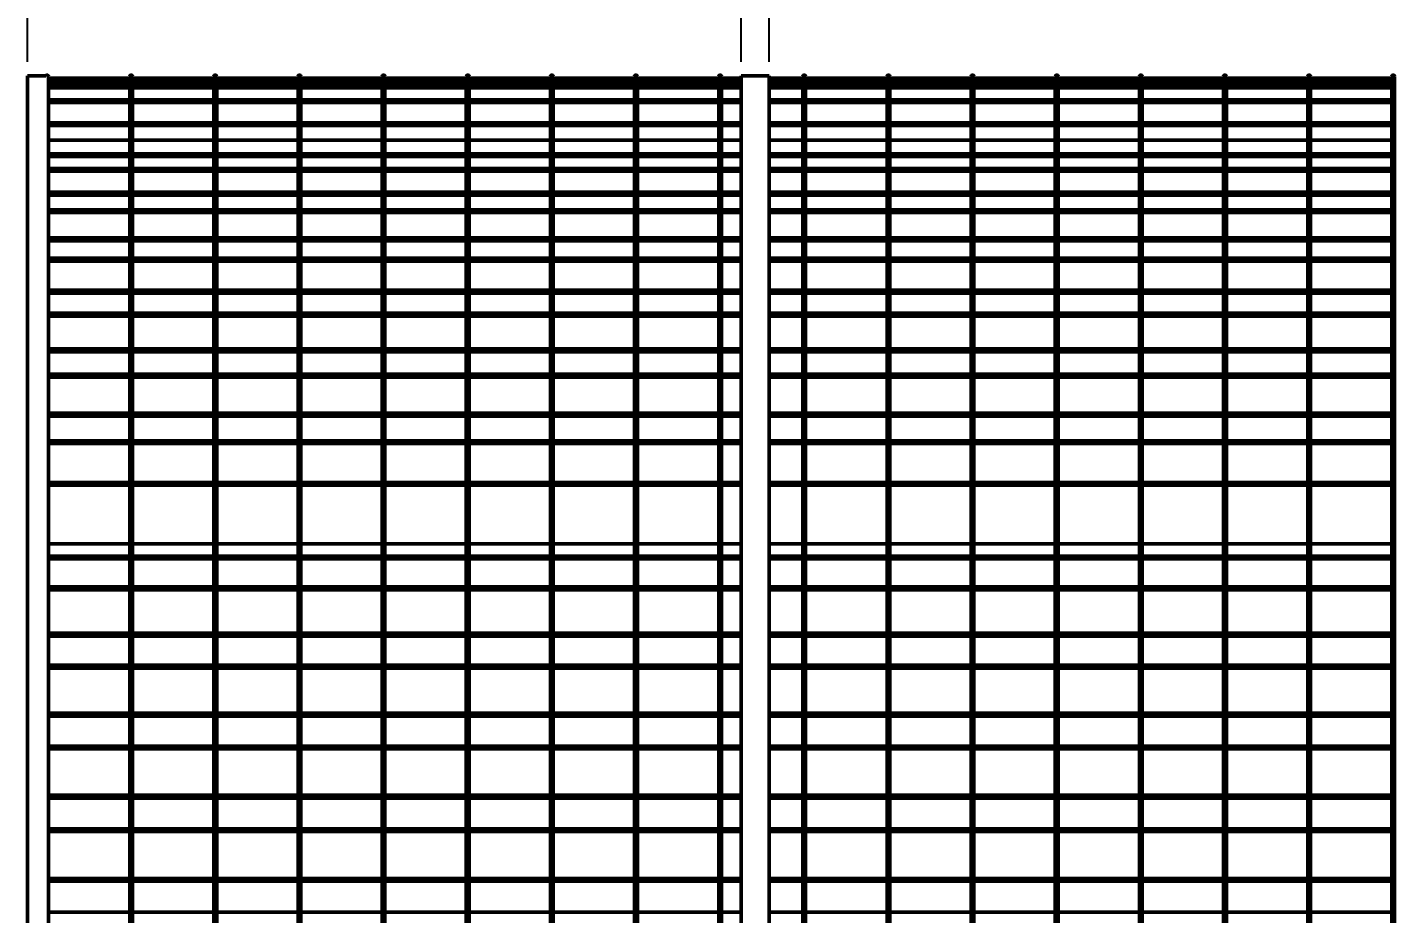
# Model space of a CAD drawing. Header units: millimetres. Extents: x 0 to 4200, y 0 to 2970.
# Drawn here: x 1137.2 to 1624.7, y 1989.5 to 2305.3 of the extents above; entities that cross this region are included whole.
import ezdxf

# ---------------------------------------------------------------- set-up
doc = ezdxf.new("R2010")
doc.units = ezdxf.units.MM
doc.header["$LTSCALE"] = 10
doc.layers.add('Co ban', color=7, linetype='Continuous', lineweight=50)
doc.layers.add('Dimension (ANSI)', color=7, linetype='Continuous', lineweight=25)
doc.styles.add('StandardAM_ANSI', font='')
doc.styles.get('StandardAM_ANSI').set_extended_font_data('VNI-Helve-Condense')
doc.dimstyles.new('Default - mm (ANSI)', dxfattribs={"dimscale": 10, "dimtxt": 5, "dimasz": 4, "dimexe": 2, "dimexo": 0.5, "dimgap": 0.8, "dimtad": 1, "dimtoh": 1, "dimdec": 0, "dimrnd": 1e-08, "dimzin": 4, "dimdsep": 46, "dimtxsty": 'StandardAM_ANSI', "dimcen": 0.09, "dimdle": 10, "dimclrd": 256, "dimclre": 256, "dimclrt": 256, "dimadec": 1, "dimazin": 1, "dimtfac": 0.61, "dimtofl": 0, "dimtmove": 0, "dimatfit": 3, "dimldrblk": 'DOT', "dimfxl": 1, "dimtolj": 1, "dimtzin": 4, "dimlwd": -1, "dimlwe": -1, "dimarcsym": 0})

# ---------------------------------------------------------------- blocks, each defined once
blk = doc.blocks.new('*D9')
at = {"layer": 'Defpoints', "color": 0, "transparency": 16777216}
for p in [(1391.74, 2489.81), (1137.24, 2288.04), (1391.74, 2288.04)]:
    blk.add_point(p, dxfattribs=at)
at = {"layer": 'Dimension (ANSI)', "transparency": 16777216}
for p, q in [((1137.24, 2293.04), (1137.24, 2509.81)), ((1391.74, 2293.04), (1391.74, 2509.81)), ((1177.24, 2489.81), (1351.74, 2489.81))]:
    blk.add_line(p, q, dxfattribs=at)
for points in [[(1177.24, 2496.48), (1177.24, 2483.15), (1137.24, 2489.81)], [(1351.74, 2496.48), (1351.74, 2483.15), (1391.74, 2489.81)]]:
    blk.add_solid(points, dxfattribs=at)
at = {"layer": 'Dimension (ANSI)', "color": 150, "true_color": 0x0080ff, "transparency": 16777216, "insert": (1212.95, 2548.88), "char_height": 50, "attachment_point": 1, "style": 'StandardAM_ANSI'}
blk.add_mtext('\\A1;255', dxfattribs=at)
blk = doc.blocks.new('_Dot')
at = {"color": 0, "linetype": 'ByBlock', "lineweight": -2}
blk.add_line((-0.5, 0), (-1, 0), dxfattribs=at)
at = {"color": 0, "linetype": 'ByBlock', "const_width": 0.5}
blk.add_lwpolyline([(-0.25, 0, 1), (0.25, 0, 1)], format="xyb", close=True, dxfattribs=at)
blk = doc.blocks.new('*D10')
at = {"layer": 'Defpoints', "color": 0, "transparency": 16777216}
for p in [(1401.74, 2508.04), (1391.74, 2288.04), (1401.74, 2288.04)]:
    blk.add_point(p, dxfattribs=at)
at = {"layer": 'Dimension (ANSI)', "transparency": 16777216}
for p, q in [((1391.74, 2293.04), (1391.74, 2528.04)), ((1401.74, 2293.04), (1401.74, 2528.04)), ((1351.74, 2508.04), (1311.74, 2508.04)), ((1441.74, 2508.04), (1481.74, 2508.04))]:
    blk.add_line(p, q, dxfattribs=at)
for points in [[(1351.74, 2514.71), (1351.74, 2501.38), (1391.74, 2508.04)], [(1441.74, 2514.71), (1441.74, 2501.38), (1401.74, 2508.04)]]:
    blk.add_solid(points, dxfattribs=at)
at = {"layer": 'Dimension (ANSI)', "color": 150, "true_color": 0x0080ff, "transparency": 16777216, "insert": (1367.43, 2567.11), "char_height": 50, "attachment_point": 1, "style": 'StandardAM_ANSI'}
blk.add_mtext('\\A1;10', dxfattribs=at)
blk = doc.blocks.new('*D11')
at = {"layer": 'Defpoints', "color": 0, "transparency": 16777216}
for p in [(1639.24, 2418.75), (1391.74, 2288.04), (1639.24, 2288.04)]:
    blk.add_point(p, dxfattribs=at)
at = {"layer": 'Dimension (ANSI)', "transparency": 16777216}
for p, q in [((1391.74, 2293.04), (1391.74, 2438.75)), ((1639.24, 2293.04), (1639.24, 2438.75)), ((1431.74, 2418.75), (1599.24, 2418.75))]:
    blk.add_line(p, q, dxfattribs=at)
for points in [[(1431.74, 2425.42), (1431.74, 2412.08), (1391.74, 2418.75)], [(1599.24, 2425.42), (1599.24, 2412.08), (1639.24, 2418.75)]]:
    blk.add_solid(points, dxfattribs=at)
at = {"layer": 'Dimension (ANSI)', "color": 150, "true_color": 0x0080ff, "transparency": 16777216, "insert": (1462.75, 2476.75), "char_height": 50, "attachment_point": 1, "style": 'StandardAM_ANSI'}
blk.add_mtext('\\A1;247', dxfattribs=at)

msp = doc.modelspace()

# ---------------------------------------------------------------- linework, layer by layer
at = {"layer": 'Co ban'}
for p, q in [((1137.24, 2288.04), (1137.24, 1688.04)), ((1143.81, 2288.04), (1137.24, 2288.04)), ((1144.74, 1688.29), (1144.74, 2287.79)), ((1144.74, 2287.16), (1173.74, 2287.16)), ((1173.74, 2287.79), (1173.74, 1688.29)), ((1174.74, 1688.29), (1174.74, 2287.79)), ((1174.74, 2287.16), (1203.74, 2287.16)), ((1203.74, 2287.79), (1203.74, 1688.29)), ((1204.74, 1688.29), (1204.74, 2287.79)), ((1204.74, 2287.16), (1233.74, 2287.16)), ((1233.74, 2287.79), (1233.74, 1688.29)), ((1234.74, 1688.29), (1234.74, 2287.79)), ((1234.74, 2287.16), (1263.74, 2287.16)), ((1263.74, 2287.79), (1263.74, 1688.29)), ((1264.74, 1688.29), (1264.74, 2287.79)), ((1264.74, 2287.16), (1293.74, 2287.16)), ((1293.74, 2287.79), (1293.74, 1688.29)), ((1294.74, 1688.29), (1294.74, 2287.79)), ((1294.74, 2287.16), (1323.74, 2287.16)), ((1323.74, 2287.79), (1323.74, 1688.29)), ((1324.74, 1688.29), (1324.74, 2287.79)), ((1324.74, 2287.16), (1353.74, 2287.16)), ((1353.74, 2287.79), (1353.74, 1688.29)), ((1354.74, 1688.29), (1354.74, 2287.79)), ((1354.74, 2287.16), (1383.74, 2287.16)), ((1383.74, 2287.79), (1383.74, 1688.29)), ((1384.74, 1688.29), (1384.74, 2287.79)), ((1384.74, 2287.16), (1391.74, 2287.16)), ((1391.74, 2288.04), (1391.74, 1688.04)), ((1401.74, 2288.04), (1391.74, 2288.04)), ((1401.74, 1688.04), (1401.74, 2288.04)), ((1401.74, 2287.16), (1413.74, 2287.16)), ((1413.74, 2287.79), (1413.74, 1688.29)), ((1414.74, 1688.29), (1414.74, 2287.79)), ((1414.74, 2287.16), (1443.74, 2287.16)), ((1443.74, 2287.79), (1443.74, 1688.29)), ((1444.74, 1688.29), (1444.74, 2287.79)), ((1444.74, 2287.16), (1473.74, 2287.16)), ((1473.74, 2287.79), (1473.74, 1688.29)), ((1474.74, 1688.29), (1474.74, 2287.79)), ((1474.74, 2287.16), (1503.74, 2287.16)), ((1503.74, 2287.79), (1503.74, 1688.29)), ((1504.74, 1688.29), (1504.74, 2287.79)), ((1504.74, 2287.16), (1533.74, 2287.16)), ((1533.74, 2287.79), (1533.74, 1688.29)), ((1534.74, 1688.29), (1534.74, 2287.79)), ((1534.74, 2287.16), (1563.74, 2287.16)), ((1563.74, 2287.79), (1563.74, 1688.29)), ((1564.74, 1688.29), (1564.74, 2287.79)), ((1564.74, 2287.16), (1593.74, 2287.16)), ((1593.74, 2287.79), (1593.74, 1688.29)), ((1594.74, 1688.29), (1594.74, 2287.79)), ((1594.74, 2287.16), (1623.74, 2287.16)), ((1623.74, 2287.79), (1623.74, 1688.29)), ((1624.74, 1688.29), (1624.74, 2287.79)), ((1144.74, 2286.16), (1173.74, 2286.16)), ((1173.74, 2286.04), (1144.74, 2286.04)), ((1144.74, 2284.79), (1173.74, 2284.79)), ((1144.74, 2283.79), (1173.74, 2283.79)), ((1174.74, 2286.16), (1203.74, 2286.16)), ((1203.74, 2286.04), (1174.74, 2286.04)), ((1174.74, 2284.79), (1203.74, 2284.79)), ((1174.74, 2283.79), (1203.74, 2283.79)), ((1204.74, 2286.16), (1233.74, 2286.16)), ((1233.74, 2286.04), (1204.74, 2286.04)), ((1204.74, 2284.79), (1233.74, 2284.79)), ((1204.74, 2283.79), (1233.74, 2283.79)), ((1234.74, 2286.16), (1263.74, 2286.16)), ((1263.74, 2286.04), (1234.74, 2286.04)), ((1234.74, 2284.79), (1263.74, 2284.79)), ((1234.74, 2283.79), (1263.74, 2283.79)), ((1264.74, 2286.16), (1293.74, 2286.16)), ((1293.74, 2286.04), (1264.74, 2286.04)), ((1264.74, 2284.79), (1293.74, 2284.79)), ((1264.74, 2283.79), (1293.74, 2283.79)), ((1294.74, 2286.16), (1323.74, 2286.16)), ((1323.74, 2286.04), (1294.74, 2286.04)), ((1294.74, 2284.79), (1323.74, 2284.79)), ((1294.74, 2283.79), (1323.74, 2283.79)), ((1324.74, 2286.16), (1353.74, 2286.16)), ((1353.74, 2286.04), (1324.74, 2286.04)), ((1324.74, 2284.79), (1353.74, 2284.79)), ((1324.74, 2283.79), (1353.74, 2283.79)), ((1354.74, 2286.16), (1383.74, 2286.16)), ((1383.74, 2286.04), (1354.74, 2286.04)), ((1354.74, 2284.79), (1383.74, 2284.79)), ((1354.74, 2283.79), (1383.74, 2283.79)), ((1384.74, 2286.16), (1391.74, 2286.16)), ((1391.74, 2286.04), (1384.74, 2286.04)), ((1384.74, 2284.79), (1391.74, 2284.79)), ((1384.74, 2283.79), (1391.74, 2283.79)), ((1401.74, 2286.16), (1413.74, 2286.16)), ((1413.74, 2286.04), (1401.74, 2286.04)), ((1401.74, 2284.79), (1413.74, 2284.79)), ((1401.74, 2283.79), (1413.74, 2283.79)), ((1414.74, 2286.16), (1443.74, 2286.16)), ((1443.74, 2286.04), (1414.74, 2286.04)), ((1414.74, 2284.79), (1443.74, 2284.79)), ((1414.74, 2283.79), (1443.74, 2283.79)), ((1444.74, 2286.16), (1473.74, 2286.16)), ((1473.74, 2286.04), (1444.74, 2286.04)), ((1444.74, 2284.79), (1473.74, 2284.79)), ((1444.74, 2283.79), (1473.74, 2283.79)), ((1474.74, 2286.16), (1503.74, 2286.16)), ((1503.74, 2286.04), (1474.74, 2286.04)), ((1474.74, 2284.79), (1503.74, 2284.79)), ((1474.74, 2283.79), (1503.74, 2283.79)), ((1504.74, 2286.16), (1533.74, 2286.16)), ((1533.74, 2286.04), (1504.74, 2286.04)), ((1504.74, 2284.79), (1533.74, 2284.79)), ((1504.74, 2283.79), (1533.74, 2283.79)), ((1534.74, 2286.16), (1563.74, 2286.16)), ((1563.74, 2286.04), (1534.74, 2286.04)), ((1534.74, 2284.79), (1563.74, 2284.79)), ((1534.74, 2283.79), (1563.74, 2283.79)), ((1564.74, 2286.16), (1593.74, 2286.16)), ((1593.74, 2286.04), (1564.74, 2286.04)), ((1564.74, 2284.79), (1593.74, 2284.79)), ((1564.74, 2283.79), (1593.74, 2283.79)), ((1594.74, 2286.16), (1623.74, 2286.16)), ((1623.74, 2286.04), (1594.74, 2286.04)), ((1594.74, 2284.79), (1623.74, 2284.79)), ((1594.74, 2283.79), (1623.74, 2283.79)), ((1144.74, 2279.48), (1173.74, 2279.48)), ((1144.74, 2278.48), (1173.74, 2278.48)), ((1174.74, 2279.48), (1203.74, 2279.48)), ((1174.74, 2278.48), (1203.74, 2278.48)), ((1204.74, 2279.48), (1233.74, 2279.48)), ((1204.74, 2278.48), (1233.74, 2278.48)), ((1234.74, 2279.48), (1263.74, 2279.48)), ((1234.74, 2278.48), (1263.74, 2278.48)), ((1264.74, 2279.48), (1293.74, 2279.48)), ((1264.74, 2278.48), (1293.74, 2278.48)), ((1294.74, 2279.48), (1323.74, 2279.48)), ((1294.74, 2278.48), (1323.74, 2278.48)), ((1324.74, 2279.48), (1353.74, 2279.48)), ((1324.74, 2278.48), (1353.74, 2278.48)), ((1354.74, 2279.48), (1383.74, 2279.48)), ((1354.74, 2278.48), (1383.74, 2278.48)), ((1384.74, 2279.48), (1391.74, 2279.48)), ((1384.74, 2278.48), (1391.74, 2278.48)), ((1401.74, 2279.48), (1413.74, 2279.48)), ((1401.74, 2278.48), (1413.74, 2278.48)), ((1414.74, 2279.48), (1443.74, 2279.48)), ((1414.74, 2278.48), (1443.74, 2278.48)), ((1444.74, 2279.48), (1473.74, 2279.48)), ((1444.74, 2278.48), (1473.74, 2278.48)), ((1474.74, 2279.48), (1503.74, 2279.48)), ((1474.74, 2278.48), (1503.74, 2278.48)), ((1504.74, 2279.48), (1533.74, 2279.48)), ((1504.74, 2278.48), (1533.74, 2278.48)), ((1534.74, 2279.48), (1563.74, 2279.48)), ((1534.74, 2278.48), (1563.74, 2278.48)), ((1564.74, 2279.48), (1593.74, 2279.48)), ((1564.74, 2278.48), (1593.74, 2278.48)), ((1594.74, 2279.48), (1623.74, 2279.48)), ((1594.74, 2278.48), (1623.74, 2278.48)), ((1144.74, 2271.28), (1173.74, 2271.28)), ((1144.74, 2270.28), (1173.74, 2270.28)), ((1174.74, 2271.28), (1203.74, 2271.28)), ((1174.74, 2270.28), (1203.74, 2270.28)), ((1204.74, 2271.28), (1233.74, 2271.28)), ((1204.74, 2270.28), (1233.74, 2270.28)), ((1234.74, 2271.28), (1263.74, 2271.28)), ((1234.74, 2270.28), (1263.74, 2270.28)), ((1264.74, 2271.28), (1293.74, 2271.28)), ((1264.74, 2270.28), (1293.74, 2270.28)), ((1294.74, 2271.28), (1323.74, 2271.28)), ((1294.74, 2270.28), (1323.74, 2270.28)), ((1324.74, 2271.28), (1353.74, 2271.28)), ((1324.74, 2270.28), (1353.74, 2270.28)), ((1354.74, 2271.28), (1383.74, 2271.28)), ((1354.74, 2270.28), (1383.74, 2270.28)), ((1384.74, 2271.28), (1391.74, 2271.28)), ((1384.74, 2270.28), (1391.74, 2270.28)), ((1401.74, 2271.28), (1413.74, 2271.28)), ((1401.74, 2270.28), (1413.74, 2270.28)), ((1414.74, 2271.28), (1443.74, 2271.28)), ((1414.74, 2270.28), (1443.74, 2270.28)), ((1444.74, 2271.28), (1473.74, 2271.28)), ((1444.74, 2270.28), (1473.74, 2270.28)), ((1474.74, 2271.28), (1503.74, 2271.28)), ((1474.74, 2270.28), (1503.74, 2270.28)), ((1504.74, 2271.28), (1533.74, 2271.28)), ((1504.74, 2270.28), (1533.74, 2270.28)), ((1534.74, 2271.28), (1563.74, 2271.28)), ((1534.74, 2270.28), (1563.74, 2270.28)), ((1564.74, 2271.28), (1593.74, 2271.28)), ((1564.74, 2270.28), (1593.74, 2270.28)), ((1594.74, 2271.28), (1623.74, 2271.28)), ((1594.74, 2270.28), (1623.74, 2270.28)), ((1173.74, 2265.04), (1144.74, 2265.04)), ((1203.74, 2265.04), (1174.74, 2265.04)), ((1233.74, 2265.04), (1204.74, 2265.04)), ((1263.74, 2265.04), (1234.74, 2265.04)), ((1293.74, 2265.04), (1264.74, 2265.04)), ((1323.74, 2265.04), (1294.74, 2265.04)), ((1353.74, 2265.04), (1324.74, 2265.04)), ((1383.74, 2265.04), (1354.74, 2265.04)), ((1391.74, 2265.04), (1384.74, 2265.04)), ((1413.74, 2265.04), (1401.74, 2265.04)), ((1443.74, 2265.04), (1414.74, 2265.04)), ((1473.74, 2265.04), (1444.74, 2265.04)), ((1503.74, 2265.04), (1474.74, 2265.04)), ((1533.74, 2265.04), (1504.74, 2265.04)), ((1563.74, 2265.04), (1534.74, 2265.04)), ((1593.74, 2265.04), (1564.74, 2265.04)), ((1623.74, 2265.04), (1594.74, 2265.04)), ((1144.74, 2260.27), (1173.74, 2260.27)), ((1144.74, 2259.27), (1173.74, 2259.27)), ((1174.74, 2260.27), (1203.74, 2260.27)), ((1174.74, 2259.27), (1203.74, 2259.27)), ((1204.74, 2260.27), (1233.74, 2260.27)), ((1204.74, 2259.27), (1233.74, 2259.27)), ((1234.74, 2260.27), (1263.74, 2260.27)), ((1234.74, 2259.27), (1263.74, 2259.27)), ((1264.74, 2260.27), (1293.74, 2260.27)), ((1264.74, 2259.27), (1293.74, 2259.27)), ((1294.74, 2260.27), (1323.74, 2260.27)), ((1294.74, 2259.27), (1323.74, 2259.27)), ((1324.74, 2260.27), (1353.74, 2260.27)), ((1324.74, 2259.27), (1353.74, 2259.27)), ((1354.74, 2260.27), (1383.74, 2260.27)), ((1354.74, 2259.27), (1383.74, 2259.27)), ((1384.74, 2260.27), (1391.74, 2260.27)), ((1384.74, 2259.27), (1391.74, 2259.27)), ((1401.74, 2260.27), (1413.74, 2260.27)), ((1401.74, 2259.27), (1413.74, 2259.27)), ((1414.74, 2260.27), (1443.74, 2260.27)), ((1414.74, 2259.27), (1443.74, 2259.27)), ((1444.74, 2260.27), (1473.74, 2260.27)), ((1444.74, 2259.27), (1473.74, 2259.27)), ((1474.74, 2260.27), (1503.74, 2260.27)), ((1474.74, 2259.27), (1503.74, 2259.27)), ((1504.74, 2260.27), (1533.74, 2260.27)), ((1504.74, 2259.27), (1533.74, 2259.27)), ((1534.74, 2260.27), (1563.74, 2260.27)), ((1534.74, 2259.27), (1563.74, 2259.27)), ((1564.74, 2260.27), (1593.74, 2260.27)), ((1564.74, 2259.27), (1593.74, 2259.27)), ((1594.74, 2260.27), (1623.74, 2260.27)), ((1594.74, 2259.27), (1623.74, 2259.27)), ((1144.74, 2255.04), (1173.74, 2255.04)), ((1144.74, 2254.04), (1173.74, 2254.04)), ((1174.74, 2255.04), (1203.74, 2255.04)), ((1174.74, 2254.04), (1203.74, 2254.04)), ((1204.74, 2255.04), (1233.74, 2255.04)), ((1204.74, 2254.04), (1233.74, 2254.04)), ((1234.74, 2255.04), (1263.74, 2255.04)), ((1234.74, 2254.04), (1263.74, 2254.04)), ((1264.74, 2255.04), (1293.74, 2255.04)), ((1264.74, 2254.04), (1293.74, 2254.04)), ((1294.74, 2255.04), (1323.74, 2255.04)), ((1294.74, 2254.04), (1323.74, 2254.04)), ((1324.74, 2255.04), (1353.74, 2255.04)), ((1324.74, 2254.04), (1353.74, 2254.04)), ((1354.74, 2255.04), (1383.74, 2255.04)), ((1354.74, 2254.04), (1383.74, 2254.04)), ((1384.74, 2255.04), (1391.74, 2255.04)), ((1384.74, 2254.04), (1391.74, 2254.04)), ((1401.74, 2255.04), (1413.74, 2255.04)), ((1401.74, 2254.04), (1413.74, 2254.04)), ((1414.74, 2255.04), (1443.74, 2255.04)), ((1414.74, 2254.04), (1443.74, 2254.04)), ((1444.74, 2255.04), (1473.74, 2255.04)), ((1444.74, 2254.04), (1473.74, 2254.04)), ((1474.74, 2255.04), (1503.74, 2255.04)), ((1474.74, 2254.04), (1503.74, 2254.04)), ((1504.74, 2255.04), (1533.74, 2255.04)), ((1504.74, 2254.04), (1533.74, 2254.04)), ((1534.74, 2255.04), (1563.74, 2255.04)), ((1534.74, 2254.04), (1563.74, 2254.04)), ((1564.74, 2255.04), (1593.74, 2255.04)), ((1564.74, 2254.04), (1593.74, 2254.04)), ((1594.74, 2255.04), (1623.74, 2255.04)), ((1594.74, 2254.04), (1623.74, 2254.04)), ((1144.74, 2246.55), (1173.74, 2246.55)), ((1144.74, 2245.55), (1173.74, 2245.55)), ((1174.74, 2246.55), (1203.74, 2246.55)), ((1174.74, 2245.55), (1203.74, 2245.55)), ((1204.74, 2246.55), (1233.74, 2246.55)), ((1204.74, 2245.55), (1233.74, 2245.55)), ((1234.74, 2246.55), (1263.74, 2246.55)), ((1234.74, 2245.55), (1263.74, 2245.55)), ((1264.74, 2246.55), (1293.74, 2246.55)), ((1264.74, 2245.55), (1293.74, 2245.55)), ((1294.74, 2246.55), (1323.74, 2246.55)), ((1294.74, 2245.55), (1323.74, 2245.55)), ((1324.74, 2246.55), (1353.74, 2246.55)), ((1324.74, 2245.55), (1353.74, 2245.55)), ((1354.74, 2246.55), (1383.74, 2246.55)), ((1354.74, 2245.55), (1383.74, 2245.55)), ((1384.74, 2246.55), (1391.74, 2246.55)), ((1384.74, 2245.55), (1391.74, 2245.55)), ((1401.74, 2246.55), (1413.74, 2246.55)), ((1401.74, 2245.55), (1413.74, 2245.55)), ((1414.74, 2246.55), (1443.74, 2246.55)), ((1414.74, 2245.55), (1443.74, 2245.55)), ((1444.74, 2246.55), (1473.74, 2246.55)), ((1444.74, 2245.55), (1473.74, 2245.55)), ((1474.74, 2246.55), (1503.74, 2246.55)), ((1474.74, 2245.55), (1503.74, 2245.55)), ((1504.74, 2246.55), (1533.74, 2246.55)), ((1504.74, 2245.55), (1533.74, 2245.55)), ((1534.74, 2246.55), (1563.74, 2246.55)), ((1534.74, 2245.55), (1563.74, 2245.55)), ((1564.74, 2246.55), (1593.74, 2246.55)), ((1564.74, 2245.55), (1593.74, 2245.55)), ((1594.74, 2246.55), (1623.74, 2246.55)), ((1594.74, 2245.55), (1623.74, 2245.55)), ((1144.74, 2240.27), (1173.74, 2240.27)), ((1144.74, 2239.27), (1173.74, 2239.27)), ((1174.74, 2240.27), (1203.74, 2240.27)), ((1174.74, 2239.27), (1203.74, 2239.27)), ((1204.74, 2240.27), (1233.74, 2240.27)), ((1204.74, 2239.27), (1233.74, 2239.27)), ((1234.74, 2240.27), (1263.74, 2240.27)), ((1234.74, 2239.27), (1263.74, 2239.27)), ((1264.74, 2240.27), (1293.74, 2240.27)), ((1264.74, 2239.27), (1293.74, 2239.27)), ((1294.74, 2240.27), (1323.74, 2240.27)), ((1294.74, 2239.27), (1323.74, 2239.27)), ((1324.74, 2240.27), (1353.74, 2240.27)), ((1324.74, 2239.27), (1353.74, 2239.27)), ((1354.74, 2240.27), (1383.74, 2240.27)), ((1354.74, 2239.27), (1383.74, 2239.27)), ((1384.74, 2240.27), (1391.74, 2240.27)), ((1384.74, 2239.27), (1391.74, 2239.27)), ((1401.74, 2240.27), (1413.74, 2240.27)), ((1401.74, 2239.27), (1413.74, 2239.27)), ((1414.74, 2240.27), (1443.74, 2240.27)), ((1414.74, 2239.27), (1443.74, 2239.27)), ((1444.74, 2240.27), (1473.74, 2240.27)), ((1444.74, 2239.27), (1473.74, 2239.27)), ((1474.74, 2240.27), (1503.74, 2240.27)), ((1474.74, 2239.27), (1503.74, 2239.27)), ((1504.74, 2240.27), (1533.74, 2240.27)), ((1504.74, 2239.27), (1533.74, 2239.27)), ((1534.74, 2240.27), (1563.74, 2240.27)), ((1534.74, 2239.27), (1563.74, 2239.27)), ((1564.74, 2240.27), (1593.74, 2240.27)), ((1564.74, 2239.27), (1593.74, 2239.27)), ((1594.74, 2240.27), (1623.74, 2240.27)), ((1594.74, 2239.27), (1623.74, 2239.27)), ((1144.74, 2230.27), (1173.74, 2230.27)), ((1144.74, 2229.27), (1173.74, 2229.27)), ((1174.74, 2230.27), (1203.74, 2230.27)), ((1174.74, 2229.27), (1203.74, 2229.27)), ((1204.74, 2230.27), (1233.74, 2230.27)), ((1204.74, 2229.27), (1233.74, 2229.27)), ((1234.74, 2230.27), (1263.74, 2230.27)), ((1234.74, 2229.27), (1263.74, 2229.27)), ((1264.74, 2230.27), (1293.74, 2230.27)), ((1264.74, 2229.27), (1293.74, 2229.27)), ((1294.74, 2230.27), (1323.74, 2230.27)), ((1294.74, 2229.27), (1323.74, 2229.27)), ((1324.74, 2230.27), (1353.74, 2230.27)), ((1324.74, 2229.27), (1353.74, 2229.27)), ((1354.74, 2230.27), (1383.74, 2230.27)), ((1354.74, 2229.27), (1383.74, 2229.27)), ((1384.74, 2230.27), (1391.74, 2230.27)), ((1384.74, 2229.27), (1391.74, 2229.27)), ((1401.74, 2230.27), (1413.74, 2230.27)), ((1401.74, 2229.27), (1413.74, 2229.27)), ((1414.74, 2230.27), (1443.74, 2230.27)), ((1414.74, 2229.27), (1443.74, 2229.27)), ((1444.74, 2230.27), (1473.74, 2230.27)), ((1444.74, 2229.27), (1473.74, 2229.27)), ((1474.74, 2230.27), (1503.74, 2230.27)), ((1474.74, 2229.27), (1503.74, 2229.27)), ((1504.74, 2230.27), (1533.74, 2230.27)), ((1504.74, 2229.27), (1533.74, 2229.27)), ((1534.74, 2230.27), (1563.74, 2230.27)), ((1534.74, 2229.27), (1563.74, 2229.27)), ((1564.74, 2230.27), (1593.74, 2230.27)), ((1564.74, 2229.27), (1593.74, 2229.27)), ((1594.74, 2230.27), (1623.74, 2230.27)), ((1594.74, 2229.27), (1623.74, 2229.27)), ((1144.74, 2223), (1173.74, 2223)), ((1174.74, 2223), (1203.74, 2223)), ((1204.74, 2223), (1233.74, 2223)), ((1234.74, 2223), (1263.74, 2223)), ((1264.74, 2223), (1293.74, 2223)), ((1294.74, 2223), (1323.74, 2223)), ((1324.74, 2223), (1353.74, 2223)), ((1354.74, 2223), (1383.74, 2223)), ((1384.74, 2223), (1391.74, 2223)), ((1401.74, 2223), (1413.74, 2223)), ((1414.74, 2223), (1443.74, 2223)), ((1444.74, 2223), (1473.74, 2223)), ((1474.74, 2223), (1503.74, 2223)), ((1504.74, 2223), (1533.74, 2223)), ((1534.74, 2223), (1563.74, 2223)), ((1564.74, 2223), (1593.74, 2223)), ((1594.74, 2223), (1623.74, 2223)), ((1144.74, 2222), (1173.74, 2222)), ((1174.74, 2222), (1203.74, 2222)), ((1204.74, 2222), (1233.74, 2222)), ((1234.74, 2222), (1263.74, 2222)), ((1264.74, 2222), (1293.74, 2222)), ((1294.74, 2222), (1323.74, 2222)), ((1324.74, 2222), (1353.74, 2222)), ((1354.74, 2222), (1383.74, 2222)), ((1384.74, 2222), (1391.74, 2222)), ((1401.74, 2222), (1413.74, 2222)), ((1414.74, 2222), (1443.74, 2222)), ((1444.74, 2222), (1473.74, 2222)), ((1474.74, 2222), (1503.74, 2222)), ((1504.74, 2222), (1533.74, 2222)), ((1534.74, 2222), (1563.74, 2222)), ((1564.74, 2222), (1593.74, 2222)), ((1594.74, 2222), (1623.74, 2222)), ((1144.74, 2211.59), (1173.74, 2211.59)), ((1144.74, 2210.59), (1173.74, 2210.59)), ((1174.74, 2211.59), (1203.74, 2211.59)), ((1174.74, 2210.59), (1203.74, 2210.59)), ((1204.74, 2211.59), (1233.74, 2211.59)), ((1204.74, 2210.59), (1233.74, 2210.59)), ((1234.74, 2211.59), (1263.74, 2211.59)), ((1234.74, 2210.59), (1263.74, 2210.59)), ((1264.74, 2211.59), (1293.74, 2211.59)), ((1264.74, 2210.59), (1293.74, 2210.59)), ((1294.74, 2211.59), (1323.74, 2211.59)), ((1294.74, 2210.59), (1323.74, 2210.59)), ((1324.74, 2211.59), (1353.74, 2211.59)), ((1324.74, 2210.59), (1353.74, 2210.59)), ((1354.74, 2211.59), (1383.74, 2211.59)), ((1354.74, 2210.59), (1383.74, 2210.59)), ((1384.74, 2211.59), (1391.74, 2211.59)), ((1384.74, 2210.59), (1391.74, 2210.59)), ((1401.74, 2211.59), (1413.74, 2211.59)), ((1401.74, 2210.59), (1413.74, 2210.59)), ((1414.74, 2211.59), (1443.74, 2211.59)), ((1414.74, 2210.59), (1443.74, 2210.59)), ((1444.74, 2211.59), (1473.74, 2211.59)), ((1444.74, 2210.59), (1473.74, 2210.59)), ((1474.74, 2211.59), (1503.74, 2211.59)), ((1474.74, 2210.59), (1503.74, 2210.59)), ((1504.74, 2211.59), (1533.74, 2211.59)), ((1504.74, 2210.59), (1533.74, 2210.59)), ((1534.74, 2211.59), (1563.74, 2211.59)), ((1534.74, 2210.59), (1563.74, 2210.59)), ((1564.74, 2211.59), (1593.74, 2211.59)), ((1564.74, 2210.59), (1593.74, 2210.59)), ((1594.74, 2211.59), (1623.74, 2211.59)), ((1594.74, 2210.59), (1623.74, 2210.59)), ((1144.74, 2203.4), (1173.74, 2203.4)), ((1144.74, 2202.4), (1173.74, 2202.4)), ((1174.74, 2203.4), (1203.74, 2203.4)), ((1174.74, 2202.4), (1203.74, 2202.4)), ((1204.74, 2203.4), (1233.74, 2203.4)), ((1204.74, 2202.4), (1233.74, 2202.4)), ((1234.74, 2203.4), (1263.74, 2203.4)), ((1234.74, 2202.4), (1263.74, 2202.4)), ((1264.74, 2203.4), (1293.74, 2203.4)), ((1264.74, 2202.4), (1293.74, 2202.4)), ((1294.74, 2203.4), (1323.74, 2203.4)), ((1294.74, 2202.4), (1323.74, 2202.4)), ((1324.74, 2203.4), (1353.74, 2203.4)), ((1324.74, 2202.4), (1353.74, 2202.4)), ((1354.74, 2203.4), (1383.74, 2203.4)), ((1354.74, 2202.4), (1383.74, 2202.4)), ((1384.74, 2203.4), (1391.74, 2203.4)), ((1384.74, 2202.4), (1391.74, 2202.4)), ((1401.74, 2203.4), (1413.74, 2203.4)), ((1401.74, 2202.4), (1413.74, 2202.4)), ((1414.74, 2203.4), (1443.74, 2203.4)), ((1414.74, 2202.4), (1443.74, 2202.4)), ((1444.74, 2203.4), (1473.74, 2203.4)), ((1444.74, 2202.4), (1473.74, 2202.4)), ((1474.74, 2203.4), (1503.74, 2203.4)), ((1474.74, 2202.4), (1503.74, 2202.4)), ((1504.74, 2203.4), (1533.74, 2203.4)), ((1504.74, 2202.4), (1533.74, 2202.4)), ((1534.74, 2203.4), (1563.74, 2203.4)), ((1534.74, 2202.4), (1563.74, 2202.4)), ((1564.74, 2203.4), (1593.74, 2203.4)), ((1564.74, 2202.4), (1593.74, 2202.4)), ((1594.74, 2203.4), (1623.74, 2203.4)), ((1594.74, 2202.4), (1623.74, 2202.4)), ((1144.74, 2190.7), (1173.74, 2190.7)), ((1144.74, 2189.7), (1173.74, 2189.7)), ((1174.74, 2190.7), (1203.74, 2190.7)), ((1174.74, 2189.7), (1203.74, 2189.7)), ((1204.74, 2190.7), (1233.74, 2190.7)), ((1204.74, 2189.7), (1233.74, 2189.7)), ((1234.74, 2190.7), (1263.74, 2190.7)), ((1234.74, 2189.7), (1263.74, 2189.7)), ((1264.74, 2190.7), (1293.74, 2190.7)), ((1264.74, 2189.7), (1293.74, 2189.7)), ((1294.74, 2190.7), (1323.74, 2190.7)), ((1294.74, 2189.7), (1323.74, 2189.7)), ((1324.74, 2190.7), (1353.74, 2190.7)), ((1324.74, 2189.7), (1353.74, 2189.7)), ((1354.74, 2190.7), (1383.74, 2190.7)), ((1354.74, 2189.7), (1383.74, 2189.7)), ((1384.74, 2190.7), (1391.74, 2190.7)), ((1384.74, 2189.7), (1391.74, 2189.7)), ((1401.74, 2190.7), (1413.74, 2190.7)), ((1401.74, 2189.7), (1413.74, 2189.7)), ((1414.74, 2190.7), (1443.74, 2190.7)), ((1414.74, 2189.7), (1443.74, 2189.7)), ((1444.74, 2190.7), (1473.74, 2190.7)), ((1444.74, 2189.7), (1473.74, 2189.7)), ((1474.74, 2190.7), (1503.74, 2190.7)), ((1474.74, 2189.7), (1503.74, 2189.7)), ((1504.74, 2190.7), (1533.74, 2190.7)), ((1504.74, 2189.7), (1533.74, 2189.7)), ((1534.74, 2190.7), (1563.74, 2190.7)), ((1534.74, 2189.7), (1563.74, 2189.7)), ((1564.74, 2190.7), (1593.74, 2190.7)), ((1564.74, 2189.7), (1593.74, 2189.7)), ((1594.74, 2190.7), (1623.74, 2190.7)), ((1594.74, 2189.7), (1623.74, 2189.7)), ((1144.74, 2181.67), (1173.74, 2181.67)), ((1144.74, 2180.67), (1173.74, 2180.67)), ((1174.74, 2181.67), (1203.74, 2181.67)), ((1174.74, 2180.67), (1203.74, 2180.67)), ((1204.74, 2181.67), (1233.74, 2181.67)), ((1204.74, 2180.67), (1233.74, 2180.67)), ((1234.74, 2181.67), (1263.74, 2181.67)), ((1234.74, 2180.67), (1263.74, 2180.67)), ((1264.74, 2181.67), (1293.74, 2181.67)), ((1264.74, 2180.67), (1293.74, 2180.67)), ((1294.74, 2181.67), (1323.74, 2181.67)), ((1294.74, 2180.67), (1323.74, 2180.67)), ((1324.74, 2181.67), (1353.74, 2181.67)), ((1324.74, 2180.67), (1353.74, 2180.67)), ((1354.74, 2181.67), (1383.74, 2181.67)), ((1354.74, 2180.67), (1383.74, 2180.67)), ((1384.74, 2181.67), (1391.74, 2181.67)), ((1384.74, 2180.67), (1391.74, 2180.67)), ((1401.74, 2181.67), (1413.74, 2181.67)), ((1401.74, 2180.67), (1413.74, 2180.67)), ((1414.74, 2181.67), (1443.74, 2181.67)), ((1414.74, 2180.67), (1443.74, 2180.67)), ((1444.74, 2181.67), (1473.74, 2181.67)), ((1444.74, 2180.67), (1473.74, 2180.67)), ((1474.74, 2181.67), (1503.74, 2181.67)), ((1474.74, 2180.67), (1503.74, 2180.67)), ((1504.74, 2181.67), (1533.74, 2181.67)), ((1504.74, 2180.67), (1533.74, 2180.67)), ((1534.74, 2181.67), (1563.74, 2181.67)), ((1534.74, 2180.67), (1563.74, 2180.67)), ((1564.74, 2181.67), (1593.74, 2181.67)), ((1564.74, 2180.67), (1593.74, 2180.67)), ((1594.74, 2181.67), (1623.74, 2181.67)), ((1594.74, 2180.67), (1623.74, 2180.67)), ((1144.74, 2167.79), (1173.74, 2167.79)), ((1144.74, 2166.79), (1173.74, 2166.79)), ((1174.74, 2167.79), (1203.74, 2167.79)), ((1174.74, 2166.79), (1203.74, 2166.79)), ((1204.74, 2167.79), (1233.74, 2167.79)), ((1204.74, 2166.79), (1233.74, 2166.79)), ((1234.74, 2167.79), (1263.74, 2167.79)), ((1234.74, 2166.79), (1263.74, 2166.79)), ((1264.74, 2167.79), (1293.74, 2167.79)), ((1264.74, 2166.79), (1293.74, 2166.79)), ((1294.74, 2167.79), (1323.74, 2167.79)), ((1294.74, 2166.79), (1323.74, 2166.79)), ((1324.74, 2167.79), (1353.74, 2167.79)), ((1324.74, 2166.79), (1353.74, 2166.79)), ((1354.74, 2167.79), (1383.74, 2167.79)), ((1354.74, 2166.79), (1383.74, 2166.79)), ((1384.74, 2167.79), (1391.74, 2167.79)), ((1384.74, 2166.79), (1391.74, 2166.79)), ((1401.74, 2167.79), (1413.74, 2167.79)), ((1401.74, 2166.79), (1413.74, 2166.79)), ((1414.74, 2167.79), (1443.74, 2167.79)), ((1414.74, 2166.79), (1443.74, 2166.79)), ((1444.74, 2167.79), (1473.74, 2167.79)), ((1444.74, 2166.79), (1473.74, 2166.79)), ((1474.74, 2167.79), (1503.74, 2167.79)), ((1474.74, 2166.79), (1503.74, 2166.79)), ((1504.74, 2167.79), (1533.74, 2167.79)), ((1504.74, 2166.79), (1533.74, 2166.79)), ((1534.74, 2167.79), (1563.74, 2167.79)), ((1534.74, 2166.79), (1563.74, 2166.79)), ((1564.74, 2167.79), (1593.74, 2167.79)), ((1564.74, 2166.79), (1593.74, 2166.79)), ((1594.74, 2167.79), (1623.74, 2167.79)), ((1594.74, 2166.79), (1623.74, 2166.79)), ((1144.74, 2158.01), (1173.74, 2158.01)), ((1144.74, 2157.01), (1173.74, 2157.01)), ((1174.74, 2158.01), (1203.74, 2158.01)), ((1174.74, 2157.01), (1203.74, 2157.01)), ((1204.74, 2158.01), (1233.74, 2158.01)), ((1204.74, 2157.01), (1233.74, 2157.01)), ((1234.74, 2158.01), (1263.74, 2158.01)), ((1234.74, 2157.01), (1263.74, 2157.01)), ((1264.74, 2158.01), (1293.74, 2158.01)), ((1264.74, 2157.01), (1293.74, 2157.01)), ((1294.74, 2158.01), (1323.74, 2158.01)), ((1294.74, 2157.01), (1323.74, 2157.01)), ((1324.74, 2158.01), (1353.74, 2158.01)), ((1324.74, 2157.01), (1353.74, 2157.01)), ((1354.74, 2158.01), (1383.74, 2158.01)), ((1354.74, 2157.01), (1383.74, 2157.01)), ((1384.74, 2158.01), (1391.74, 2158.01)), ((1384.74, 2157.01), (1391.74, 2157.01)), ((1401.74, 2158.01), (1413.74, 2158.01)), ((1401.74, 2157.01), (1413.74, 2157.01)), ((1414.74, 2158.01), (1443.74, 2158.01)), ((1414.74, 2157.01), (1443.74, 2157.01)), ((1444.74, 2158.01), (1473.74, 2158.01)), ((1444.74, 2157.01), (1473.74, 2157.01)), ((1474.74, 2158.01), (1503.74, 2158.01)), ((1474.74, 2157.01), (1503.74, 2157.01)), ((1504.74, 2158.01), (1533.74, 2158.01)), ((1504.74, 2157.01), (1533.74, 2157.01)), ((1534.74, 2158.01), (1563.74, 2158.01)), ((1534.74, 2157.01), (1563.74, 2157.01)), ((1564.74, 2158.01), (1593.74, 2158.01)), ((1564.74, 2157.01), (1593.74, 2157.01)), ((1594.74, 2158.01), (1623.74, 2158.01)), ((1594.74, 2157.01), (1623.74, 2157.01)), ((1144.74, 2143.1), (1173.74, 2143.1)), ((1144.74, 2142.1), (1173.74, 2142.1)), ((1174.74, 2143.1), (1203.74, 2143.1)), ((1174.74, 2142.1), (1203.74, 2142.1)), ((1204.74, 2143.1), (1233.74, 2143.1)), ((1204.74, 2142.1), (1233.74, 2142.1)), ((1234.74, 2143.1), (1263.74, 2143.1)), ((1234.74, 2142.1), (1263.74, 2142.1)), ((1264.74, 2143.1), (1293.74, 2143.1)), ((1264.74, 2142.1), (1293.74, 2142.1)), ((1294.74, 2143.1), (1323.74, 2143.1)), ((1294.74, 2142.1), (1323.74, 2142.1)), ((1324.74, 2143.1), (1353.74, 2143.1)), ((1324.74, 2142.1), (1353.74, 2142.1)), ((1354.74, 2143.1), (1383.74, 2143.1)), ((1354.74, 2142.1), (1383.74, 2142.1)), ((1384.74, 2143.1), (1391.74, 2143.1)), ((1384.74, 2142.1), (1391.74, 2142.1)), ((1401.74, 2143.1), (1413.74, 2143.1)), ((1401.74, 2142.1), (1413.74, 2142.1)), ((1414.74, 2143.1), (1443.74, 2143.1)), ((1414.74, 2142.1), (1443.74, 2142.1)), ((1444.74, 2143.1), (1473.74, 2143.1)), ((1444.74, 2142.1), (1473.74, 2142.1)), ((1474.74, 2143.1), (1503.74, 2143.1)), ((1474.74, 2142.1), (1503.74, 2142.1)), ((1504.74, 2143.1), (1533.74, 2143.1)), ((1504.74, 2142.1), (1533.74, 2142.1)), ((1534.74, 2143.1), (1563.74, 2143.1)), ((1534.74, 2142.1), (1563.74, 2142.1)), ((1564.74, 2143.1), (1593.74, 2143.1)), ((1564.74, 2142.1), (1593.74, 2142.1)), ((1594.74, 2143.1), (1623.74, 2143.1)), ((1594.74, 2142.1), (1623.74, 2142.1)), ((1173.74, 2121.29), (1144.74, 2121.29)), ((1203.74, 2121.29), (1174.74, 2121.29)), ((1233.74, 2121.29), (1204.74, 2121.29)), ((1263.74, 2121.29), (1234.74, 2121.29)), ((1293.74, 2121.29), (1264.74, 2121.29)), ((1323.74, 2121.29), (1294.74, 2121.29)), ((1353.74, 2121.29), (1324.74, 2121.29)), ((1383.74, 2121.29), (1354.74, 2121.29)), ((1391.74, 2121.29), (1384.74, 2121.29)), ((1413.74, 2121.29), (1401.74, 2121.29)), ((1443.74, 2121.29), (1414.74, 2121.29)), ((1473.74, 2121.29), (1444.74, 2121.29)), ((1503.74, 2121.29), (1474.74, 2121.29)), ((1533.74, 2121.29), (1504.74, 2121.29)), ((1563.74, 2121.29), (1534.74, 2121.29)), ((1593.74, 2121.29), (1564.74, 2121.29)), ((1623.74, 2121.29), (1594.74, 2121.29)), ((1144.74, 2116.88), (1173.74, 2116.88)), ((1144.74, 2115.88), (1173.74, 2115.88)), ((1174.74, 2116.88), (1203.74, 2116.88)), ((1174.74, 2115.88), (1203.74, 2115.88)), ((1204.74, 2116.88), (1233.74, 2116.88)), ((1204.74, 2115.88), (1233.74, 2115.88)), ((1234.74, 2116.88), (1263.74, 2116.88)), ((1234.74, 2115.88), (1263.74, 2115.88)), ((1264.74, 2116.88), (1293.74, 2116.88)), ((1264.74, 2115.88), (1293.74, 2115.88)), ((1294.74, 2116.88), (1323.74, 2116.88)), ((1294.74, 2115.88), (1323.74, 2115.88)), ((1324.74, 2116.88), (1353.74, 2116.88)), ((1324.74, 2115.88), (1353.74, 2115.88)), ((1354.74, 2116.88), (1383.74, 2116.88)), ((1354.74, 2115.88), (1383.74, 2115.88)), ((1384.74, 2116.88), (1391.74, 2116.88)), ((1384.74, 2115.88), (1391.74, 2115.88)), ((1401.74, 2116.88), (1413.74, 2116.88)), ((1401.74, 2115.88), (1413.74, 2115.88)), ((1414.74, 2116.88), (1443.74, 2116.88)), ((1414.74, 2115.88), (1443.74, 2115.88)), ((1444.74, 2116.88), (1473.74, 2116.88)), ((1444.74, 2115.88), (1473.74, 2115.88)), ((1474.74, 2116.88), (1503.74, 2116.88)), ((1474.74, 2115.88), (1503.74, 2115.88)), ((1504.74, 2116.88), (1533.74, 2116.88)), ((1504.74, 2115.88), (1533.74, 2115.88)), ((1534.74, 2116.88), (1563.74, 2116.88)), ((1534.74, 2115.88), (1563.74, 2115.88)), ((1564.74, 2116.88), (1593.74, 2116.88)), ((1564.74, 2115.88), (1593.74, 2115.88)), ((1594.74, 2116.88), (1623.74, 2116.88)), ((1594.74, 2115.88), (1623.74, 2115.88)), ((1144.74, 2105.9), (1173.74, 2105.9)), ((1144.74, 2104.9), (1173.74, 2104.9)), ((1174.74, 2105.9), (1203.74, 2105.9)), ((1174.74, 2104.9), (1203.74, 2104.9)), ((1204.74, 2105.9), (1233.74, 2105.9)), ((1204.74, 2104.9), (1233.74, 2104.9)), ((1234.74, 2105.9), (1263.74, 2105.9)), ((1234.74, 2104.9), (1263.74, 2104.9)), ((1264.74, 2105.9), (1293.74, 2105.9)), ((1264.74, 2104.9), (1293.74, 2104.9)), ((1294.74, 2105.9), (1323.74, 2105.9)), ((1294.74, 2104.9), (1323.74, 2104.9)), ((1324.74, 2105.9), (1353.74, 2105.9)), ((1324.74, 2104.9), (1353.74, 2104.9)), ((1354.74, 2105.9), (1383.74, 2105.9)), ((1354.74, 2104.9), (1383.74, 2104.9)), ((1384.74, 2105.9), (1391.74, 2105.9)), ((1384.74, 2104.9), (1391.74, 2104.9)), ((1401.74, 2105.9), (1413.74, 2105.9)), ((1401.74, 2104.9), (1413.74, 2104.9)), ((1414.74, 2105.9), (1443.74, 2105.9)), ((1414.74, 2104.9), (1443.74, 2104.9)), ((1444.74, 2105.9), (1473.74, 2105.9)), ((1444.74, 2104.9), (1473.74, 2104.9)), ((1474.74, 2105.9), (1503.74, 2105.9)), ((1474.74, 2104.9), (1503.74, 2104.9)), ((1504.74, 2105.9), (1533.74, 2105.9)), ((1504.74, 2104.9), (1533.74, 2104.9)), ((1534.74, 2105.9), (1563.74, 2105.9)), ((1534.74, 2104.9), (1563.74, 2104.9)), ((1564.74, 2105.9), (1593.74, 2105.9)), ((1564.74, 2104.9), (1593.74, 2104.9)), ((1594.74, 2105.9), (1623.74, 2105.9)), ((1594.74, 2104.9), (1623.74, 2104.9)), ((1144.74, 2089.38), (1173.74, 2089.38)), ((1144.74, 2088.38), (1173.74, 2088.38)), ((1174.74, 2089.38), (1203.74, 2089.38)), ((1174.74, 2088.38), (1203.74, 2088.38)), ((1204.74, 2089.38), (1233.74, 2089.38)), ((1204.74, 2088.38), (1233.74, 2088.38)), ((1234.74, 2089.38), (1263.74, 2089.38)), ((1234.74, 2088.38), (1263.74, 2088.38)), ((1264.74, 2089.38), (1293.74, 2089.38)), ((1264.74, 2088.38), (1293.74, 2088.38)), ((1294.74, 2089.38), (1323.74, 2089.38)), ((1294.74, 2088.38), (1323.74, 2088.38)), ((1324.74, 2089.38), (1353.74, 2089.38)), ((1324.74, 2088.38), (1353.74, 2088.38)), ((1354.74, 2089.38), (1383.74, 2089.38)), ((1354.74, 2088.38), (1383.74, 2088.38)), ((1384.74, 2089.38), (1391.74, 2089.38)), ((1384.74, 2088.38), (1391.74, 2088.38)), ((1401.74, 2089.38), (1413.74, 2089.38)), ((1401.74, 2088.38), (1413.74, 2088.38)), ((1414.74, 2089.38), (1443.74, 2089.38)), ((1414.74, 2088.38), (1443.74, 2088.38)), ((1444.74, 2089.38), (1473.74, 2089.38)), ((1444.74, 2088.38), (1473.74, 2088.38)), ((1474.74, 2089.38), (1503.74, 2089.38)), ((1474.74, 2088.38), (1503.74, 2088.38)), ((1504.74, 2089.38), (1533.74, 2089.38)), ((1504.74, 2088.38), (1533.74, 2088.38)), ((1534.74, 2089.38), (1563.74, 2089.38)), ((1534.74, 2088.38), (1563.74, 2088.38)), ((1564.74, 2089.38), (1593.74, 2089.38)), ((1564.74, 2088.38), (1593.74, 2088.38)), ((1594.74, 2089.38), (1623.74, 2089.38)), ((1594.74, 2088.38), (1623.74, 2088.38)), ((1144.74, 2077.96), (1173.74, 2077.96)), ((1144.74, 2076.96), (1173.74, 2076.96)), ((1174.74, 2077.96), (1203.74, 2077.96)), ((1174.74, 2076.96), (1203.74, 2076.96)), ((1204.74, 2077.96), (1233.74, 2077.96)), ((1204.74, 2076.96), (1233.74, 2076.96)), ((1234.74, 2077.96), (1263.74, 2077.96)), ((1234.74, 2076.96), (1263.74, 2076.96)), ((1264.74, 2077.96), (1293.74, 2077.96)), ((1264.74, 2076.96), (1293.74, 2076.96)), ((1294.74, 2077.96), (1323.74, 2077.96)), ((1294.74, 2076.96), (1323.74, 2076.96)), ((1324.74, 2077.96), (1353.74, 2077.96)), ((1324.74, 2076.96), (1353.74, 2076.96)), ((1354.74, 2077.96), (1383.74, 2077.96)), ((1354.74, 2076.96), (1383.74, 2076.96)), ((1384.74, 2077.96), (1391.74, 2077.96)), ((1384.74, 2076.96), (1391.74, 2076.96)), ((1401.74, 2077.96), (1413.74, 2077.96)), ((1401.74, 2076.96), (1413.74, 2076.96)), ((1414.74, 2077.96), (1443.74, 2077.96)), ((1414.74, 2076.96), (1443.74, 2076.96)), ((1444.74, 2077.96), (1473.74, 2077.96)), ((1444.74, 2076.96), (1473.74, 2076.96)), ((1474.74, 2077.96), (1503.74, 2077.96)), ((1474.74, 2076.96), (1503.74, 2076.96)), ((1504.74, 2077.96), (1533.74, 2077.96)), ((1504.74, 2076.96), (1533.74, 2076.96)), ((1534.74, 2077.96), (1563.74, 2077.96)), ((1534.74, 2076.96), (1563.74, 2076.96)), ((1564.74, 2077.96), (1593.74, 2077.96)), ((1564.74, 2076.96), (1593.74, 2076.96)), ((1594.74, 2077.96), (1623.74, 2077.96)), ((1594.74, 2076.96), (1623.74, 2076.96)), ((1144.74, 2060.88), (1173.74, 2060.88)), ((1144.74, 2059.88), (1173.74, 2059.88)), ((1174.74, 2060.88), (1203.74, 2060.88)), ((1174.74, 2059.88), (1203.74, 2059.88)), ((1204.74, 2060.88), (1233.74, 2060.88)), ((1204.74, 2059.88), (1233.74, 2059.88)), ((1234.74, 2060.88), (1263.74, 2060.88)), ((1234.74, 2059.88), (1263.74, 2059.88)), ((1264.74, 2060.88), (1293.74, 2060.88)), ((1264.74, 2059.88), (1293.74, 2059.88)), ((1294.74, 2060.88), (1323.74, 2060.88)), ((1294.74, 2059.88), (1323.74, 2059.88)), ((1324.74, 2060.88), (1353.74, 2060.88)), ((1324.74, 2059.88), (1353.74, 2059.88)), ((1354.74, 2060.88), (1383.74, 2060.88)), ((1354.74, 2059.88), (1383.74, 2059.88)), ((1384.74, 2060.88), (1391.74, 2060.88)), ((1384.74, 2059.88), (1391.74, 2059.88)), ((1401.74, 2060.88), (1413.74, 2060.88)), ((1401.74, 2059.88), (1413.74, 2059.88)), ((1414.74, 2060.88), (1443.74, 2060.88)), ((1414.74, 2059.88), (1443.74, 2059.88)), ((1444.74, 2060.88), (1473.74, 2060.88)), ((1444.74, 2059.88), (1473.74, 2059.88)), ((1474.74, 2060.88), (1503.74, 2060.88)), ((1474.74, 2059.88), (1503.74, 2059.88)), ((1504.74, 2060.88), (1533.74, 2060.88)), ((1504.74, 2059.88), (1533.74, 2059.88)), ((1534.74, 2060.88), (1563.74, 2060.88)), ((1534.74, 2059.88), (1563.74, 2059.88)), ((1564.74, 2060.88), (1593.74, 2060.88)), ((1564.74, 2059.88), (1593.74, 2059.88)), ((1594.74, 2060.88), (1623.74, 2060.88)), ((1594.74, 2059.88), (1623.74, 2059.88)), ((1144.74, 2049.14), (1173.74, 2049.14)), ((1144.74, 2048.14), (1173.74, 2048.14)), ((1174.74, 2049.14), (1203.74, 2049.14)), ((1174.74, 2048.14), (1203.74, 2048.14)), ((1204.74, 2049.14), (1233.74, 2049.14)), ((1204.74, 2048.14), (1233.74, 2048.14)), ((1234.74, 2049.14), (1263.74, 2049.14)), ((1234.74, 2048.14), (1263.74, 2048.14)), ((1264.74, 2049.14), (1293.74, 2049.14)), ((1264.74, 2048.14), (1293.74, 2048.14)), ((1294.74, 2049.14), (1323.74, 2049.14)), ((1294.74, 2048.14), (1323.74, 2048.14)), ((1324.74, 2049.14), (1353.74, 2049.14)), ((1324.74, 2048.14), (1353.74, 2048.14)), ((1354.74, 2049.14), (1383.74, 2049.14)), ((1354.74, 2048.14), (1383.74, 2048.14)), ((1384.74, 2049.14), (1391.74, 2049.14)), ((1384.74, 2048.14), (1391.74, 2048.14)), ((1401.74, 2049.14), (1413.74, 2049.14)), ((1401.74, 2048.14), (1413.74, 2048.14)), ((1414.74, 2049.14), (1443.74, 2049.14)), ((1414.74, 2048.14), (1443.74, 2048.14)), ((1444.74, 2049.14), (1473.74, 2049.14)), ((1444.74, 2048.14), (1473.74, 2048.14)), ((1474.74, 2049.14), (1503.74, 2049.14)), ((1474.74, 2048.14), (1503.74, 2048.14)), ((1504.74, 2049.14), (1533.74, 2049.14)), ((1504.74, 2048.14), (1533.74, 2048.14)), ((1534.74, 2049.14), (1563.74, 2049.14)), ((1534.74, 2048.14), (1563.74, 2048.14)), ((1564.74, 2049.14), (1593.74, 2049.14)), ((1564.74, 2048.14), (1593.74, 2048.14)), ((1594.74, 2049.14), (1623.74, 2049.14)), ((1594.74, 2048.14), (1623.74, 2048.14)), ((1144.74, 2031.66), (1173.74, 2031.66)), ((1144.74, 2030.66), (1173.74, 2030.66)), ((1174.74, 2031.66), (1203.74, 2031.66)), ((1174.74, 2030.66), (1203.74, 2030.66)), ((1204.74, 2031.66), (1233.74, 2031.66)), ((1204.74, 2030.66), (1233.74, 2030.66)), ((1234.74, 2031.66), (1263.74, 2031.66)), ((1234.74, 2030.66), (1263.74, 2030.66)), ((1264.74, 2031.66), (1293.74, 2031.66)), ((1264.74, 2030.66), (1293.74, 2030.66)), ((1294.74, 2031.66), (1323.74, 2031.66)), ((1294.74, 2030.66), (1323.74, 2030.66)), ((1324.74, 2031.66), (1353.74, 2031.66)), ((1324.74, 2030.66), (1353.74, 2030.66)), ((1354.74, 2031.66), (1383.74, 2031.66)), ((1354.74, 2030.66), (1383.74, 2030.66)), ((1384.74, 2031.66), (1391.74, 2031.66)), ((1384.74, 2030.66), (1391.74, 2030.66)), ((1401.74, 2031.66), (1413.74, 2031.66)), ((1401.74, 2030.66), (1413.74, 2030.66)), ((1414.74, 2031.66), (1443.74, 2031.66)), ((1414.74, 2030.66), (1443.74, 2030.66)), ((1444.74, 2031.66), (1473.74, 2031.66)), ((1444.74, 2030.66), (1473.74, 2030.66)), ((1474.74, 2031.66), (1503.74, 2031.66)), ((1474.74, 2030.66), (1503.74, 2030.66)), ((1504.74, 2031.66), (1533.74, 2031.66)), ((1504.74, 2030.66), (1533.74, 2030.66)), ((1534.74, 2031.66), (1563.74, 2031.66)), ((1534.74, 2030.66), (1563.74, 2030.66)), ((1564.74, 2031.66), (1593.74, 2031.66)), ((1564.74, 2030.66), (1593.74, 2030.66)), ((1594.74, 2031.66), (1623.74, 2031.66)), ((1594.74, 2030.66), (1623.74, 2030.66)), ((1144.74, 2019.71), (1173.74, 2019.71)), ((1144.74, 2018.71), (1173.74, 2018.71)), ((1174.74, 2019.71), (1203.74, 2019.71)), ((1174.74, 2018.71), (1203.74, 2018.71)), ((1204.74, 2019.71), (1233.74, 2019.71)), ((1204.74, 2018.71), (1233.74, 2018.71)), ((1234.74, 2019.71), (1263.74, 2019.71)), ((1234.74, 2018.71), (1263.74, 2018.71)), ((1264.74, 2019.71), (1293.74, 2019.71)), ((1264.74, 2018.71), (1293.74, 2018.71)), ((1294.74, 2019.71), (1323.74, 2019.71)), ((1294.74, 2018.71), (1323.74, 2018.71)), ((1324.74, 2019.71), (1353.74, 2019.71)), ((1324.74, 2018.71), (1353.74, 2018.71)), ((1354.74, 2019.71), (1383.74, 2019.71)), ((1354.74, 2018.71), (1383.74, 2018.71)), ((1384.74, 2019.71), (1391.74, 2019.71)), ((1384.74, 2018.71), (1391.74, 2018.71)), ((1401.74, 2019.71), (1413.74, 2019.71)), ((1401.74, 2018.71), (1413.74, 2018.71)), ((1414.74, 2019.71), (1443.74, 2019.71)), ((1414.74, 2018.71), (1443.74, 2018.71)), ((1444.74, 2019.71), (1473.74, 2019.71)), ((1444.74, 2018.71), (1473.74, 2018.71)), ((1474.74, 2019.71), (1503.74, 2019.71)), ((1474.74, 2018.71), (1503.74, 2018.71)), ((1504.74, 2019.71), (1533.74, 2019.71)), ((1504.74, 2018.71), (1533.74, 2018.71)), ((1534.74, 2019.71), (1563.74, 2019.71)), ((1534.74, 2018.71), (1563.74, 2018.71)), ((1564.74, 2019.71), (1593.74, 2019.71)), ((1564.74, 2018.71), (1593.74, 2018.71)), ((1594.74, 2019.71), (1623.74, 2019.71)), ((1594.74, 2018.71), (1623.74, 2018.71)), ((1144.74, 2002.01), (1173.74, 2002.01)), ((1144.74, 2001.01), (1173.74, 2001.01)), ((1174.74, 2002.01), (1203.74, 2002.01)), ((1174.74, 2001.01), (1203.74, 2001.01)), ((1204.74, 2002.01), (1233.74, 2002.01)), ((1204.74, 2001.01), (1233.74, 2001.01)), ((1234.74, 2002.01), (1263.74, 2002.01)), ((1234.74, 2001.01), (1263.74, 2001.01)), ((1264.74, 2002.01), (1293.74, 2002.01)), ((1264.74, 2001.01), (1293.74, 2001.01)), ((1294.74, 2002.01), (1323.74, 2002.01)), ((1294.74, 2001.01), (1323.74, 2001.01)), ((1324.74, 2002.01), (1353.74, 2002.01)), ((1324.74, 2001.01), (1353.74, 2001.01)), ((1354.74, 2002.01), (1383.74, 2002.01)), ((1354.74, 2001.01), (1383.74, 2001.01)), ((1384.74, 2002.01), (1391.74, 2002.01)), ((1384.74, 2001.01), (1391.74, 2001.01)), ((1401.74, 2002.01), (1413.74, 2002.01)), ((1401.74, 2001.01), (1413.74, 2001.01)), ((1414.74, 2002.01), (1443.74, 2002.01)), ((1414.74, 2001.01), (1443.74, 2001.01)), ((1444.74, 2002.01), (1473.74, 2002.01)), ((1444.74, 2001.01), (1473.74, 2001.01)), ((1474.74, 2002.01), (1503.74, 2002.01)), ((1474.74, 2001.01), (1503.74, 2001.01)), ((1504.74, 2002.01), (1533.74, 2002.01)), ((1504.74, 2001.01), (1533.74, 2001.01)), ((1534.74, 2002.01), (1563.74, 2002.01)), ((1534.74, 2001.01), (1563.74, 2001.01)), ((1564.74, 2002.01), (1593.74, 2002.01)), ((1564.74, 2001.01), (1593.74, 2001.01)), ((1594.74, 2002.01), (1623.74, 2002.01)), ((1594.74, 2001.01), (1623.74, 2001.01)), ((1144.74, 1989.97), (1173.74, 1989.97)), ((1174.74, 1989.97), (1203.74, 1989.97)), ((1204.74, 1989.97), (1233.74, 1989.97)), ((1234.74, 1989.97), (1263.74, 1989.97)), ((1264.74, 1989.97), (1293.74, 1989.97)), ((1294.74, 1989.97), (1323.74, 1989.97)), ((1324.74, 1989.97), (1353.74, 1989.97)), ((1354.74, 1989.97), (1383.74, 1989.97)), ((1384.74, 1989.97), (1391.74, 1989.97)), ((1401.74, 1989.97), (1413.74, 1989.97)), ((1414.74, 1989.97), (1443.74, 1989.97)), ((1444.74, 1989.97), (1473.74, 1989.97)), ((1474.74, 1989.97), (1503.74, 1989.97)), ((1504.74, 1989.97), (1533.74, 1989.97)), ((1534.74, 1989.97), (1563.74, 1989.97)), ((1564.74, 1989.97), (1593.74, 1989.97)), ((1594.74, 1989.97), (1623.74, 1989.97))]:
    msp.add_line(p, q, dxfattribs=at)
for centre, end in [((1144.24, 2287.79), 150), ((1174.24, 2287.79), 180), ((1204.24, 2287.79), 180), ((1234.24, 2287.79), 180), ((1264.24, 2287.79), 180), ((1294.24, 2287.79), 180), ((1324.24, 2287.79), 180), ((1354.24, 2287.79), 180), ((1384.24, 2287.79), 180), ((1414.24, 2287.79), 180), ((1444.24, 2287.79), 180), ((1474.24, 2287.79), 180), ((1504.24, 2287.79), 180), ((1534.24, 2287.79), 180), ((1564.24, 2287.79), 180), ((1594.24, 2287.79), 180), ((1624.24, 2287.79), 180)]:
    msp.add_arc(centre, 0.5, 0, end, dxfattribs=at)

# ---------------------------------------------------------------- dimensions: what is measured, and where the dimension line sits
at = {"layer": 'Dimension (ANSI)'}
dim = msp.add_linear_dim(base=(1401.74, 2508.04), p1=(1391.74, 2288.04), p2=(1401.74, 2288.04), angle=180, dimstyle='Default - mm (ANSI)', override={"dimgap": 0.8, "dimtoh": 0, "dimdec": 0, "dimtol": 0, "dimlim": 0, "dimtp": 0, "dimtm": 0, "dimtdec": 2, "dimatfit": 1}, dxfattribs=at)
dim.commit()
dim.dimension.update_dxf_attribs({"geometry": '*D10', "text_midpoint": (1396.74, 2508.04), "dimtype": 160})
for base, p1, p2, picture, middle in [((1391.73889271, 2489.81398579), (1137.23889271, 2288.04298333), (1391.73889271, 2288.04298333), '*D9', (1264.48889271, 2489.81398579)), ((1639.23889271, 2418.7502753), (1391.73889271, 2288.04298333), (1639.23889271, 2288.04298333), '*D11', (1515.48889271, 2418.7502753))]:
    dim = msp.add_linear_dim(base=base, p1=p1, p2=p2, dimstyle='Default - mm (ANSI)', override={"dimgap": 0.8, "dimtoh": 0, "dimdec": 0, "dimtol": 0, "dimlim": 0, "dimtp": 0, "dimtm": 0, "dimtdec": 2, "dimatfit": 1}, dxfattribs=at)
    dim.commit()
    dim.dimension.update_dxf_attribs({"geometry": picture, "text_midpoint": middle, "dimtype": 160})

doc.saveas('drawing.dxf')
